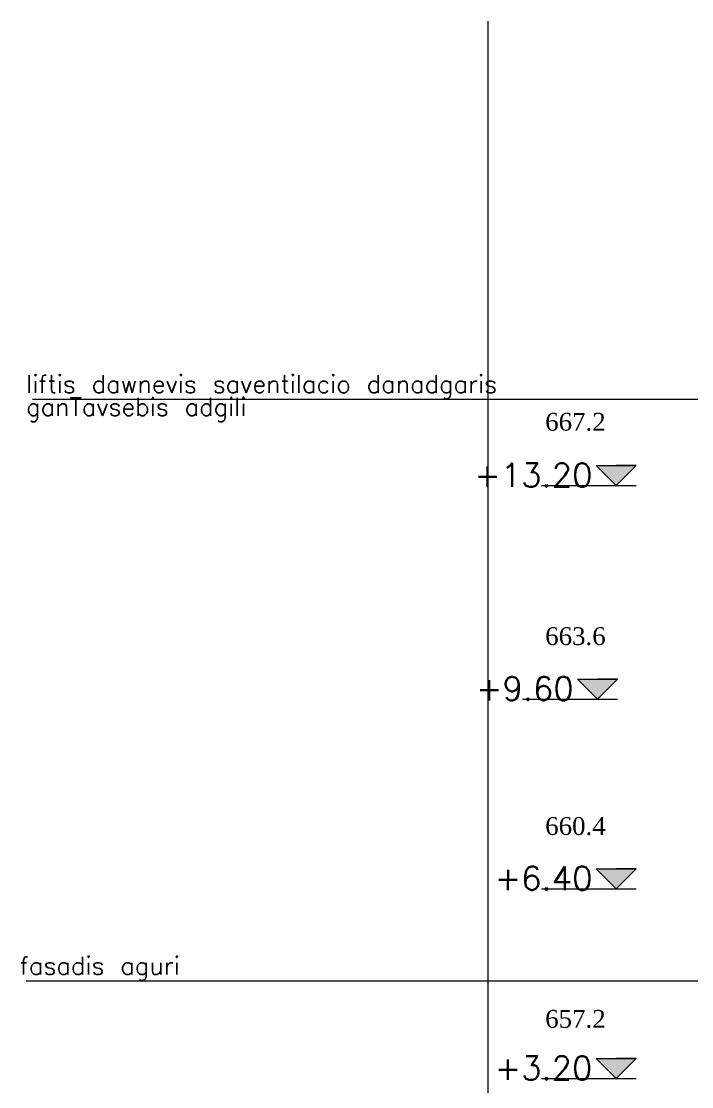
# Model space of a CAD drawing. Header units: millimetres. Extents: x 475616349 to 476941521, y 4620115302 to 4621446928.
# Drawn here: x 476707714 to 476719014, y 4620475904 to 4620493871 of the extents above; entities that cross this region are included whole.
import ezdxf

# ---------------------------------------------------------------- set-up
doc = ezdxf.new("R2010")
doc.units = ezdxf.units.MM
doc.header["$MEASUREMENT"] = 0
for name, color, linetype, lineweight in [('0_Pen_No__1_Pen_No__250', 7, 'Continuous', 0), ('0_Pen_No__250_Pen_No__142', 142, 'Continuous', 0), ('Annotation - Text_Pen_No__7_Pen_No__7_Pen_No__142', 142, 'Continuous', 0), ('New_New_piketebi_Pen_No__7_Pen_No__1', 1, 'Continuous', 0), ('New_Structural - Bearing_Pen_No__1', 1, 'Continuous', 0), ('zoma_Pen_No__1_Pen_No__142', 142, 'Continuous', 0), ('zoma_Pen_No__5_Pen_No__142', 142, 'Continuous', 0)]:
    doc.layers.add(name, color=color, linetype=linetype, lineweight=lineweight)
doc.layers.add('zoma_Pen_No__5', color=7, linetype='Continuous')
doc.styles.add('GENERATED_STYLE_8', font='times.ttf')

# ---------------------------------------------------------------- blocks, each defined once
blk = doc.blocks.new('Line_70', base_point=(476724413, 4620477684))
at = {"layer": 'zoma_Pen_No__5_Pen_No__142', "linetype": 'Continuous', "lineweight": 0}
blk.add_hatch(color=142, dxfattribs=at).paths.add_polyline_path([(476724313, 4620477684), (476724320, 4620477645), (476724342, 4620477613), (476724374, 4620477591), (476724413, 4620477584), (476724451, 4620477591), (476724483, 4620477613), (476724505, 4620477645), (476724513, 4620477684), (476724505, 4620477722), (476724483, 4620477754), (476724451, 4620477776), (476724413, 4620477784), (476724374, 4620477776), (476724342, 4620477754), (476724320, 4620477722)])
at = {"layer": 'zoma_Pen_No__5_Pen_No__142', "color": 142, "linetype": 'Continuous', "lineweight": 0}
blk.add_line((476724313, 4620477684), (476707796, 4620477684), dxfattribs=at)
blk.add_circle((476724413, 4620477684), 100, dxfattribs=at)
blk = doc.blocks.new('Line_71', base_point=(476734190, 4620487493))
at = {"layer": 'zoma_Pen_No__5_Pen_No__142', "color": 142, "linetype": 'Continuous', "lineweight": 0}
blk.add_line((476734090, 4620487493), (476707904, 4620487493), dxfattribs=at)

msp = doc.modelspace()

# ---------------------------------------------------------------- hatches: boundary and pattern name
at = {"layer": '0_Pen_No__250_Pen_No__142', "linetype": 'Continuous', "lineweight": 0}
for points in [[(476717742.969, 4620486041.209), (476717405.44, 4620486378.903), (476718080.662, 4620486378.738)], [(476717427.227, 4620482441.615), (476717089.698, 4620482779.309), (476717764.92, 4620482779.144)], [(476717742.951, 4620479241.616), (476717405.422, 4620479579.309), (476718080.645, 4620479579.144)], [(476717742.17, 4620476041.616), (476717404.641, 4620476379.309), (476718079.863, 4620476379.144)]]:
    msp.add_hatch(color=142, dxfattribs=at).paths.add_polyline_path(points)

# ---------------------------------------------------------------- linework, layer by layer
at = {"layer": '0_Pen_No__1_Pen_No__250', "color": 7, "linetype": 'Continuous', "lineweight": 0, "flags": 128}
for points in [[(476717742.969, 4620486041.209), (476717405.44, 4620486378.903), (476717743.051, 4620486378.821)], [(476717742.969, 4620486041.209), (476718080.662, 4620486378.738), (476717743.051, 4620486378.821)], [(476716480.58, 4620486041.518), (476718080.58, 4620486041.127)], [(476717427.227, 4620482441.615), (476717089.698, 4620482779.309), (476717427.309, 4620482779.227)], [(476717427.227, 4620482441.615), (476717764.92, 4620482779.144), (476717427.309, 4620482779.227)], [(476716164.838, 4620482441.924), (476717764.838, 4620482441.533)], [(476717742.951, 4620479241.616), (476717405.422, 4620479579.309), (476717743.034, 4620479579.227)], [(476717742.951, 4620479241.616), (476718080.645, 4620479579.144), (476717743.034, 4620479579.227)], [(476716480.562, 4620479241.924), (476718080.562, 4620479241.533)], [(476717742.17, 4620476041.616), (476717404.641, 4620476379.309), (476717742.252, 4620476379.227)], [(476717742.17, 4620476041.616), (476718079.863, 4620476379.144), (476717742.252, 4620476379.227)], [(476716479.781, 4620476041.924), (476718079.781, 4620476041.533)]]:
    msp.add_lwpolyline(points, dxfattribs=at)
at = {"layer": '0_Pen_No__250_Pen_No__142', "color": 142, "linetype": 'Continuous', "lineweight": 0, "flags": 128}
for points in [[(476717742.969, 4620486041.209), (476717405.44, 4620486378.903), (476718080.662, 4620486378.738)], [(476717427.227, 4620482441.615), (476717089.698, 4620482779.309), (476717764.92, 4620482779.144)], [(476717742.951, 4620479241.616), (476717405.422, 4620479579.309), (476718080.645, 4620479579.144)], [(476717742.17, 4620476041.616), (476717404.641, 4620476379.309), (476718079.863, 4620476379.144)]]:
    msp.add_lwpolyline(points, close=True, dxfattribs=at)
at = {"layer": 'New_Structural - Bearing_Pen_No__1', "color": 1, "linetype": 'Continuous', "lineweight": 0}
msp.add_line((476715580.154, 4620493871.479), (476715580.154, 4620467140.153), dxfattribs=at)

# ---------------------------------------------------------------- block references
at = {"layer": 'zoma_Pen_No__5', "color": 142, "linetype": 'Continuous', "lineweight": 0}
for name, p in [('Line_71', (476734190.162, 4620487493.195)), ('Line_70', (476724412.527, 4620477683.655))]:
    msp.add_blockref(name, p, dxfattribs=at)

# ---------------------------------------------------------------- texts
at = {"layer": 'Annotation - Text_Pen_No__7_Pen_No__7_Pen_No__142', "color": 142, "linetype": 'Continuous', "lineweight": 0, "insert": (476707795.781, 4620487904.425), "char_height": 300, "width": 9512.13207, "attachment_point": 1, "line_spacing_factor": 0.771329}
msp.add_mtext('\\A1;{\\pql;\\Ftxt.shx;liftis dawnevis saventilacio danadgaris ganTavsebis adgili}', dxfattribs=at)
at = {"layer": 'Annotation - Text_Pen_No__7_Pen_No__7_Pen_No__142', "color": 142, "linetype": 'Continuous', "lineweight": 0, "insert": (476707687.946, 4620478094.435), "char_height": 300, "attachment_point": 1}
msp.add_mtext('\\A1;{\\pql;\\Ftxt.shx;fasadis aguri}', dxfattribs=at)
at = {"layer": 'New_New_piketebi_Pen_No__7_Pen_No__1', "color": 1, "linetype": 'Continuous', "lineweight": 0, "char_height": 300, "attachment_point": 4, "style": 'GENERATED_STYLE_8'}
for s, insert in [('\\A1;{\\pql;\\fTimes New Roman|b0|i0|c0|p18;6\\fTimes New Roman|b0|i0|c0|p18;6\\fTimes New Roman|b0|i0|c0|p18;7.2}', (476716545.214, 4620487114.643)), ('\\A1;{\\pql;\\fTimes New Roman|b0|i0|c0|p18;6\\fTimes New Roman|b0|i0|c0|p18;6\\fTimes New Roman|b0|i0|c0|p18;3.6}', (476716545.214, 4620483499.402)), ('\\A1;{\\pql;\\fTimes New Roman|b0|i0|c0|p18;6\\fTimes New Roman|b0|i0|c0|p18;6\\fTimes New Roman|b0|i0|c0|p18;0.4}', (476716545.214, 4620480296.22)), ('\\A1;{\\pql;\\fTimes New Roman|b0|i0|c0|p18;6\\fTimes New Roman|b0|i0|c0|p18;5\\fTimes New Roman|b0|i0|c0|p18;7.2}', (476716545.214, 4620477044.912))]:
    msp.add_mtext(s, dxfattribs=dict(at, insert=insert))
at = {"layer": 'zoma_Pen_No__1_Pen_No__142', "color": 142, "linetype": 'Continuous', "lineweight": 0, "char_height": 400, "attachment_point": 9, "rotation": 359.9860128}
for s, insert in [('\\A1;{\\pqr;\\Ftxt.shx;+13.\\Ftxt.shx;2\\Ftxt.shx;0}', (476717340.654, 4620486018.262)), ('\\A1;{\\pqr;\\Ftxt.shx;+9.\\Ftxt.shx;6\\Ftxt.shx;0}', (476717024.912, 4620482418.068)), ('\\A1;{\\pqr;\\Ftxt.shx;+\\Ftxt.shx;6\\Ftxt.shx;.40}', (476717340.637, 4620479218.668)), ('\\A1;{\\pqr;\\Ftxt.shx;+\\Ftxt.shx;3\\Ftxt.shx;.20}', (476717339.855, 4620476018.668))]:
    msp.add_mtext(s, dxfattribs=dict(at, insert=insert))

doc.saveas('drawing.dxf')
